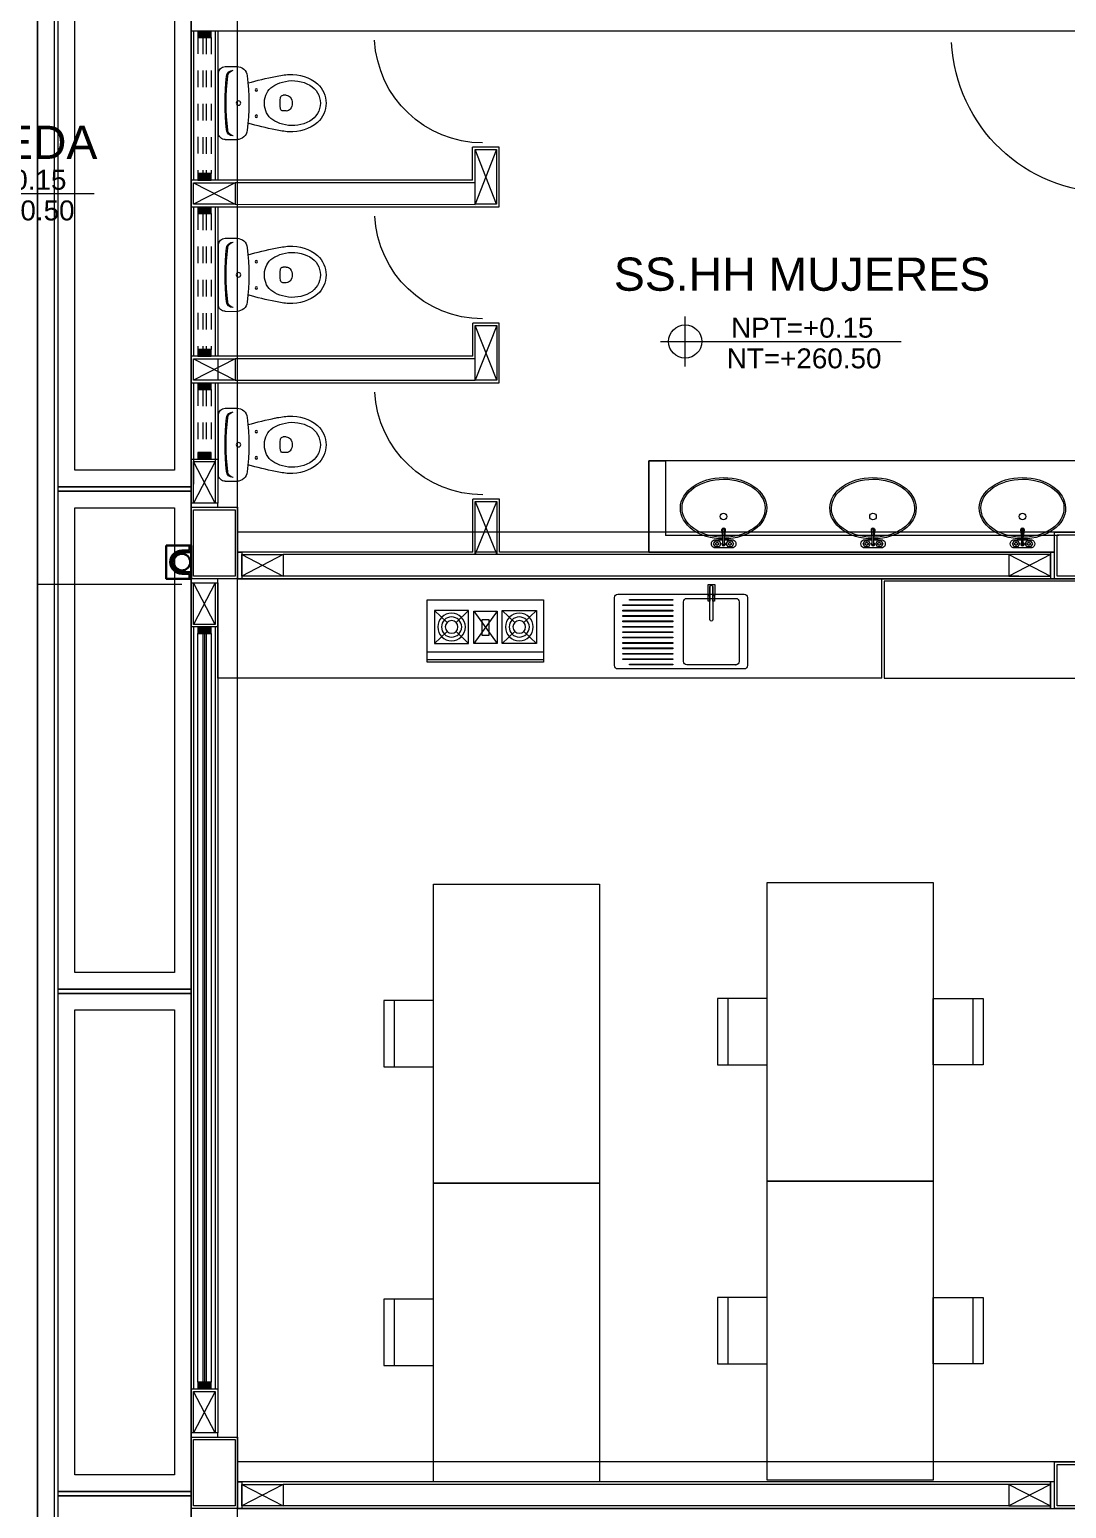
# Model space of a CAD drawing. Header units: metres. Extents: x 349075 to 349285, y 9281902 to 9282050.
# Drawn here: x 349102.79 to 349109.03, y 9281963.72 to 9281972.63 of the extents above; entities that cross this region are included whole.
import ezdxf

# ---------------------------------------------------------------- set-up
doc = ezdxf.new("R2010")
doc.units = ezdxf.units.M
doc.header["$LTSCALE"] = 0.25
doc.linetypes.add('01 nivel$0$HIDDEN2', pattern=[0.1875, 0.125, -0.0625])
for name, color, linetype, lineweight in [('0_VANOS', 30, 'Continuous', 9), ('ARQ-FONDO', 253, 'CONTINUOUS', 9), ('CUNETAS-RED', 5, 'CONTINUOUS', 18)]:
    doc.layers.add(name, color=color, linetype=linetype, lineweight=lineweight)
doc.styles.add('Arial_1', font='arial.ttf', dxfattribs={"height": 0.15})

# ---------------------------------------------------------------- blocks, each defined once
blk = doc.blocks.new('junta vereda 0.8')
at = {"layer": 'ARQ-FONDO'}
blk.add_lwpolyline([(0.0127, 0), (-0.0127, 0), (-0.0127, 0.8), (0.0127, 0.8)], close=True, dxfattribs=at)
blk = doc.blocks.new('verda pg edf 04')
at = {"layer": 'ARQ-FONDO', "elevation": -20.5486}
for points in [[(-10.815, -14.312), (-10.815, -17.312), (-11.615, -17.312), (-11.615, -14.312)], [(-10.915, -14.412), (-10.915, -17.212), (-11.515, -17.212), (-11.515, -14.412)], [(-10.815, -17.3374), (-10.815, -20.3374), (-11.615, -20.3374), (-11.615, -17.3374)], [(-10.915, -17.4374), (-10.915, -20.2374), (-11.515, -20.2374), (-11.515, -17.4374)], [(-10.815, -20.3628), (-10.815, -23.3628), (-11.615, -23.3628), (-11.615, -20.3628)], [(-10.915, -20.4628), (-10.915, -23.2628), (-11.515, -23.2628), (-11.515, -20.4628)], [(-10.815, -23.3882), (-10.815, -26.3882), (-11.615, -26.3882), (-11.615, -23.3882)]]:
    blk.add_lwpolyline(points, close=True, dxfattribs=at)
at = {"layer": 'ARQ-FONDO', "rotation": 270}
for p in [(-11.615, -17.3247, -20.5486), (-11.615, -20.3501, -20.5486), (-11.615, -23.3755, -20.5486)]:
    blk.add_blockref('junta vereda 0.8', p, dxfattribs=at)
blk = doc.blocks.new('Cotas de elevación - M_Cota de elevación - Destino rellenado-517392-Nivel 1')
at = {"layer": 'ARQ-FONDO'}
for p, q in [((0, -0.0015), (0, 0.0015)), ((-0.0015, 0), (0.013, 0))]:
    blk.add_line(p, q, dxfattribs=at)
blk.add_circle((0, 0), 0.001, dxfattribs=at)
blk = doc.blocks.new('VEREDA EDF 04 PGG')
at = {"layer": 'ARQ-FONDO', "lineweight": 5}
blk.add_blockref('verda pg edf 04', (-1.215, -0.815, 20.5486), dxfattribs=at)
at = {"layer": 'ARQ-FONDO', "xscale": 99.99999999999991, "yscale": 99.99999999999991, "zscale": 99.99999999999991}
blk.add_blockref('Cotas de elevación - M_Cota de elevación - Destino rellenado-517392-Nivel 1', (-13.9138, -16.3605, 20.5486), dxfattribs=at)
at = {"layer": 'ARQ-FONDO', "insert": (-14.3438, -15.9515, 20.5486), "char_height": 0.2, "width": 2.349898, "attachment_point": 1, "style": 'Arial_1'}
blk.add_mtext('\\pxqc;VEREDA', dxfattribs=at)
at = {"layer": 'ARQ-FONDO', "char_height": 0.12, "width": 0.902142, "attachment_point": 1, "line_spacing_factor": 0.941778, "style": 'Arial_1'}
for s, insert in [('NPT=+0.15', (-13.6381, -16.2171, 20.5486)), ('NT=+260.50', (-13.6639, -16.4018, 20.5486))]:
    blk.add_mtext(s, dxfattribs=dict(at, insert=insert))
blk = doc.blocks.new('red drenaje')
at = {"layer": 'CUNETAS-RED', "lineweight": 0}
for p, q in [((-48.1, 70.0031), (-48.1, 10.193)), ((-48.2, 69.7801), (-48.2, 10.193))]:
    blk.add_line(p, q, dxfattribs=at)
blk.add_lwpolyline([(-48.2, 10.193), (-48.2, 69.9031), (-48.6, 69.9031), (-48.6, 10.193)], close=True, dxfattribs=at)
blk = doc.blocks.new('Lav ovalado')
at = {"layer": 'ARQ-FONDO', "lineweight": 0}
for p, q in [((-0.0222, 0.005), (-0.1104, 0.005)), ((-0.0222, -0.005), (-0.1104, -0.005))]:
    blk.add_line(p, q, dxfattribs=at)
for points in [[(-0.0644, -0.005), (-0.1094, -0.0099, -1.115964), (-0.1094, 0.0099), (-0.0644, 0.005)], [(-0.05, 0.005), (-0.05, 0.0566, -0.688608), (0, 0.0566), (0, -0.0566, -0.688608), (-0.05, -0.0566)], [(-0.05, -0.0566), (-0.05, -0.005, -0.688608)]]:
    blk.add_lwpolyline(points, format="xyb", dxfattribs=at)
for points in [[(-0.0437, 0.0485), (-0.025, 0.0593), (-0.0063, 0.0485), (-0.0063, 0.027), (-0.025, 0.0162), (-0.0437, 0.027)], [(-0.035, 0.0377), (-0.03, 0.0464), (-0.02, 0.0464), (-0.015, 0.0377), (-0.02, 0.0291), (-0.03, 0.0291)], [(-0.0437, -0.0278), (-0.025, -0.0171), (-0.0063, -0.0278), (-0.0063, -0.0494), (-0.025, -0.0602), (-0.0437, -0.0494)], [(-0.035, -0.0386), (-0.03, -0.03), (-0.02, -0.03), (-0.015, -0.0386), (-0.02, -0.0473), (-0.03, -0.0473)]]:
    blk.add_lwpolyline(points, close=True, dxfattribs=at)
blk.add_circle((-0.1898, -0.0004), 0.02, dxfattribs=at)
for centre, radius, start, end in [((-0.1104, 0), 0.005, 90, 270), ((-0.0222, 0), 0.01, 210, 150), ((-0.0222, 0), 0.005, 270, 90)]:
    blk.add_arc(centre, radius, start, end, dxfattribs=at)
at = {"layer": 'ARQ-FONDO', "lineweight": 0, "extrusion": (0, 0, -1)}
for major_axis, ratio, start_param, end_param in [((0, 0.26), 0.711538, 1.588351, 7.833073), ((0, 0.25), 0.7, 1.589053, 7.832236)]:
    blk.add_ellipse((-0.2394, -0.0004), major_axis=major_axis, ratio=ratio, start_param=start_param, end_param=end_param, dxfattribs=at)
blk = doc.blocks.new('f-flat-2-flat-1-flat-1')
at = {"layer": 'ARQ-FONDO'}
for p, q in [((251277.2971, 9335242.4856), (251277.2263, 9335242.4856)), ((251277.3366, 9335242.0852), (251277.3366, 9335242.446)), ((251276.9284, 9335242.313), (251276.9482, 9335242.3131)), ((251276.9284, 9335242.2182), (251276.9483, 9335242.2182)), ((251277.2971, 9335242.0457), (251277.2263, 9335242.0457))]:
    blk.add_line(p, q, dxfattribs=at)
for centre, radius in [((251277.1093, 9335242.3447), 0.00741), ((251277.216, 9335242.2656), 0.0133), ((251277.216, 9335242.2656), 0.0133), ((251277.1093, 9335242.1865), 0.00741)]:
    blk.add_circle(centre, radius, dxfattribs=at)
for centre, radius, start, end in [((251277.2263, 9335242.4223), 0.0633, 90.00514, 173.21209), ((251277.2971, 9335242.446), 0.0395, 0.00514, 90.00514), ((251276.8473, 9335242.2656), 0.1582, 132.44137, 227.56891), ((251276.9014, 9335242.1818), 0.257, 87.70231, 128.71828), ((251276.8908, 9335242.1875), 0.2135, 78.38563, 119.12129), ((251276.8664, 9335241.8472), 0.5931, 77.71448, 85.62574), ((251276.8841, 9335242.1546), 0.2471, 62.60247, 78.38563), ((251276.497, 9335240.0058), 2.4712, 74.46115, 78.43076), ((251278.5416, 9335242.2657), 1.3878, 173.21209, 186.7982), ((251277.2489, 9335242.4233), 0.0395, 6.27703, 90.00514), ((251277.2419, 9335242.4239), 0.0395, 6.21928, 79.7623), ((251275.8144, 9335242.2655), 1.4758, 353.67459, 6.32962), ((251275.8144, 9335242.2655), 1.4827, 353.73326, 6.27703), ((251276.8473, 9335242.2656), 0.1241, 119.12129, 240.889), ((251276.9521, 9335242.2656), 0.0593, 143.13525, 216.87504), ((251276.9284, 9335242.2834), 0.0297, 90.00514, 143.13525), ((251276.9482, 9335242.2982), 0.0148, 6.65431, 90.00514), ((251276.6684, 9335242.2656), 0.2965, 353.35598, 6.65431), ((251276.9452, 9335242.2725), 0.1143, 6.24706, 62.60247), ((251276.9284, 9335242.2478), 0.0297, 216.87504, 270.00514), ((251276.9482, 9335242.233), 0.0148, 270.00514, 353.35598), ((251276.9452, 9335242.2587), 0.1143, 297.40782, 353.76323), ((251276.8819, 9335242.2656), 0.1779, 353.76323, 6.24706), ((251276.9013, 9335242.3494), 0.257, 231.29201, 272.30798), ((251276.8908, 9335242.3437), 0.2135, 240.889, 281.62466), ((251276.8841, 9335242.3766), 0.2471, 281.62466, 297.40782), ((251276.4966, 9335244.5253), 2.4712, 281.57953, 285.54914), ((251276.8664, 9335242.684), 0.5931, 274.38455, 282.29581), ((251277.2263, 9335242.109), 0.0633, 186.7982, 270.00514), ((251277.2489, 9335242.108), 0.0395, 270.00514, 353.73326), ((251277.2419, 9335242.1073), 0.0395, 280.24799, 353.791), ((251277.2971, 9335242.0852), 0.0395, 270.00514, 0.00514)]:
    blk.add_arc(centre, radius, start, end, dxfattribs=at)
blk = doc.blocks.new('*U901')
at = {"linetype": 'Continuous', "lineweight": 0, "true_color": 0xbebebe}
for points in [[(3037.2524, 1360.5431), (3037.2124, 1360.5431), (3037.2124, 1360.4631), (3037.2524, 1360.4631)], [(3041.8024, 1360.5431), (3041.7624, 1360.5431), (3041.7624, 1360.4631), (3041.8024, 1360.4631)]]:
    blk.add_hatch(color=9, dxfattribs=at).paths.add_polyline_path(points)
at = {"layer": '0_VANOS', "linetype": 'Continuous'}
for p, q in [((3037.2524, 1360.5131), (3041.7624, 1360.5131)), ((3037.2524, 1360.5031), (3041.7624, 1360.5031)), ((3037.2524, 1360.4931), (3041.7624, 1360.4931))]:
    blk.add_line(p, q, dxfattribs=at)
for points in [[(3037.2124, 1360.5431), (3037.2124, 1360.4631), (3037.2524, 1360.4631), (3037.2524, 1360.5431)], [(3037.2524, 1360.5431), (3041.7624, 1360.5431), (3041.7624, 1360.4631), (3037.2524, 1360.4631)], [(3041.7624, 1360.5431), (3041.7624, 1360.4631), (3041.8024, 1360.4631), (3041.8024, 1360.5431)]]:
    blk.add_lwpolyline(points, close=True, dxfattribs=at)
blk = doc.blocks.new('columnas bloque talleres')
at = {"layer": 'ARQ-FONDO', "lineweight": 0, "elevation": 0}
for points in [[(-10.815, -17.865), (-10.815, -17.435), (-10.535, -17.435), (-10.535, -17.865)], [(-5.615, -17.585), (-5.185, -17.585), (-5.185, -17.865), (-5.615, -17.865)], [(-10.815, -23.465), (-10.815, -23.035), (-10.535, -23.035), (-10.535, -23.465)], [(-5.615, -23.185), (-5.185, -23.185), (-5.185, -23.465), (-5.615, -23.465)]]:
    blk.add_lwpolyline(points, close=True, dxfattribs=at)
at = {"layer": 'ARQ-FONDO', "elevation": 0}
for points in [[(-10.8, -17.85), (-10.8, -17.45), (-10.55, -17.45), (-10.55, -17.85)], [(-5.6, -17.6), (-5.2, -17.6), (-5.2, -17.85), (-5.6, -17.85)], [(-10.8, -23.45), (-10.8, -23.05), (-10.55, -23.05), (-10.55, -23.45)], [(-5.6, -23.2), (-5.2, -23.2), (-5.2, -23.45), (-5.6, -23.45)]]:
    blk.add_lwpolyline(points, close=True, dxfattribs=at)
blk = doc.blocks.new('*U1074')
at = {"linetype": 'Continuous', "true_color": 0xbebebe}
for points in [[(3032.1314, 1351.1888), (3032.1314, 1351.2688), (3032.1714, 1351.2688), (3032.1714, 1351.1888)], [(3032.9914, 1351.1888), (3032.9914, 1351.2688), (3033.0314, 1351.2688), (3033.0314, 1351.1888)]]:
    blk.add_hatch(color=9, dxfattribs=at).paths.add_polyline_path(points)
at = {"layer": '0_VANOS', "linetype": 'Continuous'}
for p, q in [((3032.1314, 1351.2688), (3032.1714, 1351.2688)), ((3032.1314, 1351.2688), (3032.1314, 1351.1888)), ((3032.1714, 1351.2688), (3032.1714, 1351.1888)), ((3032.9914, 1351.1888), (3032.9914, 1351.2688)), ((3032.9914, 1351.2688), (3033.0314, 1351.2688)), ((3033.0314, 1351.2688), (3033.0314, 1351.1888)), ((3032.1714, 1351.1888), (3032.1314, 1351.1888)), ((3033.0314, 1351.1888), (3032.9914, 1351.1888))]:
    blk.add_line(p, q, dxfattribs=at)
at = {"layer": '0_VANOS', "linetype": '01 nivel$0$HIDDEN2', "ltscale": 0.5}
for p, q in [((3032.1708, 1351.2688), (3032.9908, 1351.2688)), ((3032.1714, 1351.2388), (3032.9914, 1351.2388)), ((3032.1714, 1351.2188), (3032.9914, 1351.2188)), ((3032.1714, 1351.1888), (3032.9914, 1351.1888))]:
    blk.add_line(p, q, dxfattribs=at)
at = {"layer": '0_VANOS', "linetype": '01 nivel$0$HIDDEN2'}
blk.add_line((3032.9914, 1351.2688), (3033.0314, 1351.2688), dxfattribs=at)
blk = doc.blocks.new('*U1099')
at = {"linetype": 'Continuous', "true_color": 0xbebebe}
for points in [[(3032.1314, 1351.1888), (3032.1314, 1351.2688), (3032.1714, 1351.2688), (3032.1714, 1351.1888)], [(3032.5514, 1351.1888), (3032.5514, 1351.2688), (3032.5914, 1351.2688), (3032.5914, 1351.1888)]]:
    blk.add_hatch(color=9, dxfattribs=at).paths.add_polyline_path(points)
at = {"layer": '0_VANOS', "linetype": 'Continuous'}
for p, q in [((3032.1314, 1351.2688), (3032.1714, 1351.2688)), ((3032.1314, 1351.2688), (3032.1314, 1351.1888)), ((3032.1714, 1351.2688), (3032.1714, 1351.1888)), ((3032.5514, 1351.1888), (3032.5514, 1351.2688)), ((3032.5514, 1351.2688), (3032.5914, 1351.2688)), ((3032.5914, 1351.2688), (3032.5914, 1351.1888)), ((3032.1714, 1351.1888), (3032.1314, 1351.1888)), ((3032.5914, 1351.1888), (3032.5514, 1351.1888))]:
    blk.add_line(p, q, dxfattribs=at)
at = {"layer": '0_VANOS', "linetype": '01 nivel$0$HIDDEN2', "ltscale": 0.5}
for p, q in [((3032.1708, 1351.2688), (3032.5508, 1351.2688)), ((3032.1714, 1351.2388), (3032.5514, 1351.2388)), ((3032.1714, 1351.2188), (3032.5514, 1351.2188)), ((3032.1714, 1351.1888), (3032.5514, 1351.1888))]:
    blk.add_line(p, q, dxfattribs=at)
at = {"layer": '0_VANOS', "linetype": '01 nivel$0$HIDDEN2'}
blk.add_line((3032.5514, 1351.2688), (3032.5914, 1351.2688), dxfattribs=at)
blk = doc.blocks.new('montante')
at = {"layer": 'ARQ-FONDO', "lineweight": 30}
for p, q in [((0.0455, 0.07), (0.0455, 0.095)), ((0, 0.07), (0.0455, 0.07)), ((0, 0.06), (0.0555, 0.06)), ((0, -0.06), (0.0555, -0.06)), ((0, -0.07), (0.0455, -0.07)), ((0.0455, -0.07), (0.0455, -0.095))]:
    blk.add_line(p, q, dxfattribs=at)
blk.add_lwpolyline([(-0.0945, 0.1), (-0.0945, -0.1), (0.0555, -0.1), (0.0555, 0.1)], close=True, dxfattribs=at)
blk.add_circle((0, 0), 0.05, dxfattribs=at)
for centre, radius, start, end in [((0.0505, 0.095), 0.005, 0, 180), ((0, 0), 0.07, 90, 270), ((0, 0), 0.06, 90, 270), ((0.0505, -0.095), 0.005, 180, 0)]:
    blk.add_arc(centre, radius, start, end, dxfattribs=at)
blk = doc.blocks.new('*U1568')
blk.add_arc((0.0211, 0.0474), 0.9539, 0.15786, 87.08143)
blk = doc.blocks.new('*U1570')
blk.add_arc((0.0224, 0.0482), 0.6526, 0.15786, 87.08143)
blk = doc.blocks.new('Fregadero General 22')
at = {"layer": 'ARQ-FONDO', "linetype": 'Continuous'}
for p, q in [((0, 0.455), (0, 0.045)), ((0.78, 0.475), (0.02, 0.475)), ((0.365, 0.45), (0.07, 0.45)), ((0.2375, 0.534), (0.1975, 0.534)), ((0.1975, 0.534), (0.1975, 0.469)), ((0.1975, 0.469), (0.2085, 0.469)), ((0.2085, 0.468), (0.1978, 0.468)), ((0.1978, 0.468), (0.1978, 0.433)), ((0.2085, 0.52), (0.2085, 0.3221)), ((0.2085, 0.469), (0.2085, 0.52)), ((0.2085, 0.433), (0.2085, 0.468)), ((0.2265, 0.3222), (0.2265, 0.52)), ((0.2265, 0.52), (0.2265, 0.469)), ((0.2265, 0.469), (0.2375, 0.469)), ((0.2372, 0.468), (0.2265, 0.468)), ((0.2265, 0.468), (0.2265, 0.433)), ((0.2372, 0.433), (0.2372, 0.468)), ((0.2375, 0.469), (0.2375, 0.534)), ((0.8, 0.045), (0.8, 0.455)), ((0.05, 0.43), (0.05, 0.07)), ((0.1978, 0.433), (0.2085, 0.433)), ((0.2265, 0.433), (0.2372, 0.433)), ((0.385, 0.07), (0.385, 0.43)), ((0.71, 0.444), (0.45, 0.444)), ((0.45, 0.444), (0.45, 0.439)), ((0.45, 0.439), (0.71, 0.439)), ((0.75, 0.4115), (0.45, 0.4115)), ((0.45, 0.4115), (0.45, 0.4065)), ((0.45, 0.4065), (0.75, 0.4065)), ((0.75, 0.379), (0.45, 0.379)), ((0.45, 0.379), (0.45, 0.374)), ((0.45, 0.374), (0.75, 0.374)), ((0.71, 0.439), (0.71, 0.444)), ((0.75, 0.4065), (0.75, 0.4115)), ((0.75, 0.374), (0.75, 0.379)), ((0.75, 0.3465), (0.45, 0.3465)), ((0.45, 0.3465), (0.45, 0.3415)), ((0.45, 0.3415), (0.75, 0.3415)), ((0.75, 0.314), (0.45, 0.314)), ((0.45, 0.314), (0.45, 0.309)), ((0.45, 0.309), (0.75, 0.309)), ((0.75, 0.2815), (0.45, 0.2815)), ((0.45, 0.2815), (0.45, 0.2765)), ((0.45, 0.2765), (0.75, 0.2765)), ((0.75, 0.3415), (0.75, 0.3465)), ((0.75, 0.309), (0.75, 0.314)), ((0.75, 0.2765), (0.75, 0.2815)), ((0.75, 0.249), (0.45, 0.249)), ((0.45, 0.249), (0.45, 0.244)), ((0.45, 0.244), (0.75, 0.244)), ((0.75, 0.2165), (0.45, 0.2165)), ((0.45, 0.2165), (0.45, 0.2115)), ((0.45, 0.2115), (0.75, 0.2115)), ((0.75, 0.184), (0.45, 0.184)), ((0.45, 0.184), (0.45, 0.179)), ((0.45, 0.179), (0.75, 0.179)), ((0.75, 0.244), (0.75, 0.249)), ((0.75, 0.2115), (0.75, 0.2165)), ((0.75, 0.179), (0.75, 0.184)), ((0.75, 0.1515), (0.45, 0.1515)), ((0.45, 0.1515), (0.45, 0.1465)), ((0.45, 0.1465), (0.75, 0.1465)), ((0.75, 0.119), (0.45, 0.119)), ((0.45, 0.119), (0.45, 0.114)), ((0.45, 0.114), (0.75, 0.114)), ((0.75, 0.1465), (0.75, 0.1515)), ((0.75, 0.114), (0.75, 0.119)), ((0.02, 0.025), (0.78, 0.025)), ((0.07, 0.05), (0.365, 0.05)), ((0.75, 0.0865), (0.45, 0.0865)), ((0.45, 0.0865), (0.45, 0.0815)), ((0.45, 0.0815), (0.75, 0.0815)), ((0.71, 0.054), (0.45, 0.054)), ((0.45, 0.054), (0.45, 0.049)), ((0.45, 0.049), (0.71, 0.049)), ((0.71, 0.049), (0.71, 0.054)), ((0.75, 0.0815), (0.75, 0.0865))]:
    blk.add_line(p, q, dxfattribs=at)
for centre, radius, start, end in [((0.02, 0.455), 0.02, 90, 180), ((0.07, 0.43), 0.02, 90, 180), ((0.2175, 0.52), 0.009, 0, 180), ((0.2175, 0.52), 0.009, 0, 180), ((0.365, 0.43), 0.02, 0, 90), ((0.78, 0.455), 0.02, 0, 90), ((0.2175, 0.3221), 0.009, 180.14724, 0.14724), ((0.02, 0.045), 0.02, 180, 270), ((0.07, 0.07), 0.02, 180, 270), ((0.365, 0.07), 0.02, 270, 0), ((0.78, 0.045), 0.02, 270, 0)]:
    blk.add_arc(centre, radius, start, end, dxfattribs=at)
blk.add_point((0.07, 0.05), dxfattribs=at)
blk = doc.blocks.new('A$C17962C74')
at = {"layer": 'ARQ-FONDO', "lineweight": 0}
for p, q in [((43.4, 312.5), (118.7, 239.4)), ((173.4, 239.4), (248.7, 312.5)), ((419.8, 307.3), (279.5, 112.5)), ((279.5, 307.3), (419.8, 112.5)), ((526.6, 239.4), (451.3, 312.5)), ((656.6, 312.5), (581.3, 239.4)), ((43.4, 113.1), (118.7, 186.3)), ((173.4, 186.3), (248.7, 113.1)), ((526.6, 186.3), (451.3, 113.1)), ((656.6, 113.1), (581.3, 186.3)), ((0, 61.1), (700, 61.1)), ((0, 15.5), (700, 15.5))]:
    blk.add_line(p, q, dxfattribs=at)
for points in [[(0, 0), (700, 0), (700, 375.7), (0, 375.7)], [(43.4, 113.1), (248.7, 113.1), (248.7, 312.5), (43.4, 312.5)], [(279.5, 112.5), (419.8, 112.5), (419.8, 307.3), (279.5, 307.3)], [(656.6, 113.1), (451.3, 113.1), (451.3, 312.5), (656.6, 312.5)], [(329.5, 162.5), (369.8, 162.5), (369.8, 257.3), (329.5, 257.3)]]:
    blk.add_lwpolyline(points, close=True, dxfattribs=at)
for centre, radius in [((146, 212.8), 83), ((146.2, 212.8), 60.9), ((554, 212.8), 83), ((553.8, 212.8), 60.9), ((146, 212.8), 38.1), ((554, 212.8), 38.1)]:
    blk.add_circle(centre, radius, dxfattribs=at)
blk = doc.blocks.new('MOVILIARIO EDF 4')
at = {"layer": 'ARQ-FONDO', "lineweight": 0}
for p, q in [((-1.2375, -0.7), (-1.2375, -1.1)), ((0, -1.8), (-1, -1.8))]:
    blk.add_line(p, q, dxfattribs=at)
for points in [[(-1, -1.8), (-1, 0), (0, 0), (0, -1.8)], [(-1, -0.7), (-1.3, -0.7), (-1.3, -1.1), (-1, -1.1)]]:
    blk.add_lwpolyline(points, dxfattribs=at)
blk = doc.blocks.new('EDF 0444')
at = {"layer": 'ARQ-FONDO', "lineweight": 0}
for p, q in [((-1.2375, -0.7), (-1.2375, -1.1)), ((0.2375, -0.7), (0.2375, -1.1)), ((0, -1.8), (-1, -1.8))]:
    blk.add_line(p, q, dxfattribs=at)
at = {"layer": 'ARQ-FONDO', "lineweight": 5}
for p, q in [((-1, -1.1), (-1, -0.7)), ((0, -1.1), (0, -0.7))]:
    blk.add_line(p, q, dxfattribs=at)
at = {"layer": 'ARQ-FONDO', "lineweight": 0}
for points in [[(-1, -1.8), (-1, 0), (0, 0), (0, -1.8)], [(-1, -0.7), (-1.3, -0.7), (-1.3, -1.1), (-1, -1.1)], [(0, -0.7), (0.3, -0.7), (0.3, -1.1), (0, -1.1)]]:
    blk.add_lwpolyline(points, dxfattribs=at)
blk = doc.blocks.new('bloque pg edf 04')
at = {"layer": 'ARQ-FONDO'}
for p, q in [((-10.83, 17.82), (-10.83, 22.91)), ((-10.83, 20.55), (-5.2, 20.55)), ((-10.815, 20.55), (-10.815, 19.6501)), ((-10.685, 20.55), (-10.685, 19.6501)), ((-10.67, 20.55), (-10.67, 19.6501)), ((-9.135, 19.65), (-9.135, 19.85)), ((-8.975, 19.85), (-9.135, 19.85)), ((-8.99, 19.8349), (-9.1201, 19.505)), ((-8.9901, 19.505), (-9.12, 19.8349)), ((-8.975, 19.49), (-8.975, 19.85)), ((-9.135, 19.65), (-10.83, 19.65)), ((-10.565, 19.635), (-10.815, 19.505)), ((-10.815, 19.635), (-10.565, 19.505)), ((-9.12, 19.635), (-10.565, 19.635)), ((-10.83, 19.49), (-8.975, 19.49)), ((-10.815, 19.49), (-10.815, 18.59)), ((-10.685, 19.49), (-10.685, 18.59)), ((-10.67, 19.49), (-10.67, 18.59)), ((-10.565, 19.505), (-9.1201, 19.5047)), ((-9.1342, 18.59), (-9.1342, 18.7901)), ((-8.9742, 18.7901), (-9.1342, 18.7901)), ((-8.9887, 18.775, -310.8236), (-9.1188, 18.445, -310.8236)), ((-8.9888, 18.445, -310.8236), (-9.1187, 18.775, -310.8236)), ((-8.9742, 18.43), (-8.9742, 18.79)), ((-9.1342, 18.59), (-10.83, 18.59)), ((-10.565, 18.575), (-10.815, 18.445)), ((-10.815, 18.575), (-10.565, 18.445)), ((-10.67, 18.575), (-10.67, 18.445)), ((-9.1188, 18.575), (-10.565, 18.575)), ((-10.565, 18.445), (-9.1188, 18.445)), ((-10.83, 18.43), (-8.9742, 18.43)), ((-10.815, 18.43), (-10.815, 17.82)), ((-10.685, 18.43), (-10.685, 17.82)), ((-10.67, 18.4301), (-10.67, 17.82)), ((-10.685, 17.705, 20.5486), (-10.815, 17.955, 20.5486)), ((-10.685, 17.955, 20.5486), (-10.815, 17.705, 20.5486)), ((-9.1333, 17.41), (-9.1333, 17.73)), ((-8.9733, 17.73), (-9.1333, 17.73)), ((-8.9733, 17.41), (-8.9733, 17.73)), ((-9.1183, 17.715), (-8.9883, 17.395)), ((-9.1183, 17.395), (-8.9883, 17.715)), ((-9.1333, 17.41), (-10.55, 17.41)), ((-10.275, 17.395, 41.0973), (-10.525, 17.265, 41.0973)), ((-10.525, 17.395, 41.0973), (-10.275, 17.265, 41.0973)), ((-5.845, 17.395), (-10.275, 17.395)), ((-8.9883, 17.41), (-9.1183, 17.41)), ((-5.655, 17.41, 41.0973), (-8.9733, 17.41)), ((-5.905, 17.395, 41.0973), (-5.655, 17.265, 41.0973)), ((-5.655, 17.395, 41.0973), (-5.905, 17.265, 41.0973)), ((-10.685, 16.975, 20.5486), (-10.815, 17.225, 20.5486)), ((-10.685, 17.225, 20.5486), (-10.815, 16.975, 20.5486)), ((-5.57, 17.25), (-10.55, 17.25)), ((-5.845, 17.265), (-10.275, 17.265)), ((-10.83, 12.37), (-10.83, 16.96, 20.5486)), ((-10.815, 16.96), (-10.815, 12.37)), ((-10.685, 16.96), (-10.685, 12.37)), ((-10.67, 16.96, 20.5486), (-10.67, 12.37)), ((-10.67, 16.65, 20.5486), (-10.67, 16.65, 20.5486)), ((-10.685, 12.105, 20.5486), (-10.815, 12.355, 20.5486)), ((-10.685, 12.355, 20.5486), (-10.815, 12.105, 20.5486)), ((-5.655, 11.81, 82.1946), (-10.55, 11.81)), ((-10.275, 11.795, 41.0973), (-10.525, 11.665, 41.0973)), ((-10.525, 11.795, 41.0973), (-10.275, 11.665, 41.0973)), ((-5.905, 11.795, 82.1946), (-10.275, 11.795)), ((-5.905, 11.795, 82.1946), (-5.655, 11.665, 82.1946)), ((-5.655, 11.795, 82.1946), (-5.905, 11.665, 82.1946)), ((-5.655, 11.65, 82.1946), (-5.655, 11.81, 82.1946)), ((-5.655, 11.65, 82.1946), (-10.55, 11.65)), ((-5.905, 11.665, 82.1946), (-10.275, 11.665))]:
    blk.add_line(p, q, dxfattribs=at)
at = {"layer": 'ARQ-FONDO', "lineweight": 0, "ltscale": 0.2}
for p, q in [((-8.0733, 17.41, 61.6459), (-8.0733, 17.96, 61.6459)), ((-8.0733, 17.96), (-7.9733, 17.96)), ((-7.9733, 17.96), (-7.9733, 17.51)), ((-5.6036, 17.51), (-7.9733, 17.51))]:
    blk.add_line(p, q, dxfattribs=at)
at = {"layer": 'ARQ-FONDO', "lineweight": 5}
for p, q in [((-10.67, 16.65, 20.5486), (-10.67, 17.25, 20.5486)), ((-4.33, 17.25, 20.5486), (-10.67, 17.25, 20.5486)), ((-6.67, 16.65, 20.5486), (-6.67, 17.25, 20.5486)), ((-6.67, 16.65, 20.5486), (-10.67, 16.65, 20.5486))]:
    blk.add_line(p, q, dxfattribs=at)
at = {"layer": 'ARQ-FONDO', "ltscale": 0.7}
for points, elevation in [([(-10.55, 34.5), (-10.83, 34.5), (-10.83, 0.73), (-10.55, 0.73)], -684.9178), ([(-0.28, 17.25), (-0.28, 17.53), (-10.55, 17.53), (-10.55, 17.25)], 20.5486), ([(-0.28, 11.65), (-0.28, 11.93), (-10.55, 11.93), (-10.55, 11.65)], 20.5486)]:
    blk.add_lwpolyline(points, close=True, dxfattribs=dict(at, elevation=elevation))
at = {"layer": 'ARQ-FONDO'}
for points in [[(-8.99, 19.8349), (-8.9901, 19.505), (-9.1201, 19.505), (-9.12, 19.8349)], [(-10.815, 19.635), (-10.565, 19.635), (-10.565, 19.505), (-10.815, 19.505)], [(-10.815, 18.575), (-10.565, 18.575), (-10.565, 18.445), (-10.815, 18.445)], [(-9.1183, 17.395), (-9.1183, 17.715), (-8.9883, 17.715), (-8.9883, 17.395)]]:
    blk.add_lwpolyline(points, close=True, dxfattribs=at)
for points, elevation in [([(-8.9887, 18.775), (-8.9888, 18.445), (-9.1188, 18.445), (-9.1187, 18.775)], -310.8236), ([(-10.67, 17.97), (-10.67, 17.705), (-10.83, 17.705), (-10.83, 17.97)], 20.5486), ([(-10.685, 17.955), (-10.685, 17.705), (-10.815, 17.705), (-10.815, 17.955)], 20.5486), ([(-10.83, 17.705), (-10.83, 17.68), (-10.67, 17.68), (-10.67, 17.705)], 20.5486), ([(-10.55, 17.41), (-10.525, 17.41), (-10.525, 17.25), (-10.55, 17.25)], 41.0973), ([(-10.525, 17.395), (-10.275, 17.395), (-10.275, 17.265), (-10.525, 17.265)], 41.0973), ([(-5.655, 17.395), (-5.905, 17.395), (-5.905, 17.265), (-5.655, 17.265)], 41.0973), ([(-5.63, 17.41), (-5.655, 17.41), (-5.655, 17.25), (-5.63, 17.25)], 41.0973), ([(-10.83, 17.25), (-10.83, 17.225), (-10.67, 17.225), (-10.67, 17.25)], 20.5486), ([(-10.67, 17.225), (-10.67, 16.96), (-10.83, 16.96), (-10.83, 17.225)], 20.5486), ([(-10.685, 17.225), (-10.685, 16.975), (-10.815, 16.975), (-10.815, 17.225)], 20.5486), ([(-10.67, 12.37), (-10.67, 12.105), (-10.83, 12.105), (-10.83, 12.37)], 20.5486), ([(-10.685, 12.355), (-10.685, 12.105), (-10.815, 12.105), (-10.815, 12.355)], 20.5486), ([(-10.83, 12.105), (-10.83, 12.08), (-10.67, 12.08), (-10.67, 12.105)], 20.5486), ([(-10.55, 11.81), (-10.525, 11.81), (-10.525, 11.65), (-10.55, 11.65)], 41.0973), ([(-10.525, 11.795), (-10.275, 11.795), (-10.275, 11.665), (-10.525, 11.665)], 41.0973), ([(-5.655, 11.795), (-5.905, 11.795), (-5.905, 11.665), (-5.655, 11.665)], 82.1946), ([(-5.63, 11.81), (-5.655, 11.81), (-5.655, 11.65), (-5.63, 11.65)], 82.1946)]:
    blk.add_lwpolyline(points, close=True, dxfattribs=dict(at, elevation=elevation))
at = {"layer": 'ARQ-FONDO', "lineweight": 0}
for points in [[(-8.0733, 17.41), (-5.63, 17.41), (-5.63, 17.53), (-5.3733, 17.53), (-5.36, 17.53), (-5.36, 17.96), (-8.0733, 17.96)], [(-6.6556, 16.65), (-4.998, 16.65), (-4.998, 17.2357), (-6.6556, 17.2357)]]:
    blk.add_lwpolyline(points, close=True, dxfattribs=at)
at = {"layer": 'ARQ-FONDO'}
blk.add_blockref('columnas bloque talleres', (-0.015, 35.115, 20.5486), dxfattribs=at)
at = {"layer": 'ARQ-FONDO', "xscale": -1, "rotation": 90}
for name, p in [('*U1074', (1340.4788, 3052.6814)), ('*U1570', (-9.025, 20.55)), ('*U1568', (-5.25, 20.55)), ('*U1074', (1340.4788, 3051.6214)), ('*U1570', (-9.0242, 19.4901)), ('*U1099', (1340.4788, 3050.5614)), ('*U1570', (-9.0233, 18.43))]:
    blk.add_blockref(name, p, dxfattribs=at)
at = {"layer": 'ARQ-FONDO', "lineweight": 0, "xscale": -1, "rotation": 359.9304597886377}
for p in [(239936.253, -9335520.2515, 41.0973), (239936.253, -9335521.2861, 41.0973), (239936.253, -9335522.3093, 41.0973)]:
    blk.add_blockref('f-flat-2-flat-1-flat-1', p, dxfattribs=at)
at = {"layer": 'ARQ-FONDO'}
for name, p, xscale, yscale, zscale in [('Cotas de elevación - M_Cota de elevación - Destino rellenado-517392-Nivel 1', (-7.854, 18.6783), 99.99999999999991, 99.99999999999991, 99.99999999999991), ('A$C17962C74', (-8.7074, 16.7463), -0.001, 0.001, 0.001)]:
    blk.add_blockref(name, p, dxfattribs=dict(at, xscale=xscale, yscale=yscale, zscale=zscale))
at = {"layer": 'ARQ-FONDO', "lineweight": 0, "rotation": 269.999454657433}
for p in [(-7.6229, 17.435), (-6.7229, 17.435), (-5.8229, 17.435)]:
    blk.add_blockref('Lav ovalado', p, dxfattribs=at)
at = {"layer": 'ARQ-FONDO', "lineweight": 0}
blk.add_blockref('montante', (-10.8855, 17.35, 20.5486), dxfattribs=at)
at = {"layer": 'ARQ-FONDO', "linetype": 'Continuous', "xscale": -1}
blk.add_blockref('Fregadero General 22', (-7.4793, 16.6814, 20.5486), dxfattribs=at)
at = {"layer": 'ARQ-FONDO', "rotation": 270}
blk.add_blockref('*U901', (-1371.2531, 3054.1724, 20.5486), dxfattribs=at)
at = {"layer": 'ARQ-FONDO', "lineweight": 5}
for name, p in [('MOVILIARIO EDF 4', (-8.3702, 15.41, 3.6083)), ('EDF 0444', (-6.36, 15.4209)), ('MOVILIARIO EDF 4', (-8.3702, 13.61, 3.6083)), ('EDF 0444', (-6.36, 13.6209))]:
    blk.add_blockref(name, p, dxfattribs=at)
at = {"layer": 'ARQ-FONDO', "insert": (-8.284, 19.1843), "char_height": 0.2, "width": 2.349898, "attachment_point": 1, "style": 'Arial_1'}
blk.add_mtext('SS.HH MUJERES', dxfattribs=at)
at = {"layer": 'ARQ-FONDO', "char_height": 0.12, "width": 0.902142, "attachment_point": 1, "line_spacing_factor": 0.941778, "style": 'Arial_1'}
for s, insert in [('NPT=+0.15', (-7.5783, 18.8217)), ('NT=+260.50', (-7.6041, 18.6371))]:
    blk.add_mtext(s, dxfattribs=dict(at, insert=insert))

msp = doc.modelspace()

# ---------------------------------------------------------------- linework, layer by layer
at = {"layer": 'ARQ-FONDO', "lineweight": 0}
msp.add_line((349103.7042, 9281969.2895), (349102.8347, 9281969.2895), dxfattribs=at)
at = {"layer": 'ARQ-FONDO'}
msp.add_lwpolyline([(349103.7597, 9281987.2045), (349114.5897, 9281987.2045), (349114.5897, 9281952.0745), (349103.7597, 9281952.0745)], close=True, dxfattribs=at)

# ---------------------------------------------------------------- block references
at = {"layer": 'ARQ-FONDO', "lineweight": 5}
for name, p in [('bloque pg edf 04', (349114.5897, 9281952.0745)), ('VEREDA EDF 04 PGG', (349115.7897, 9281988.0045))]:
    msp.add_blockref(name, p, dxfattribs=at)
at = {"layer": 'CUNETAS-RED', "lineweight": 30}
msp.add_blockref('red drenaje', (349151.0347, 9281918.0014), dxfattribs=at)

doc.saveas('drawing.dxf')
